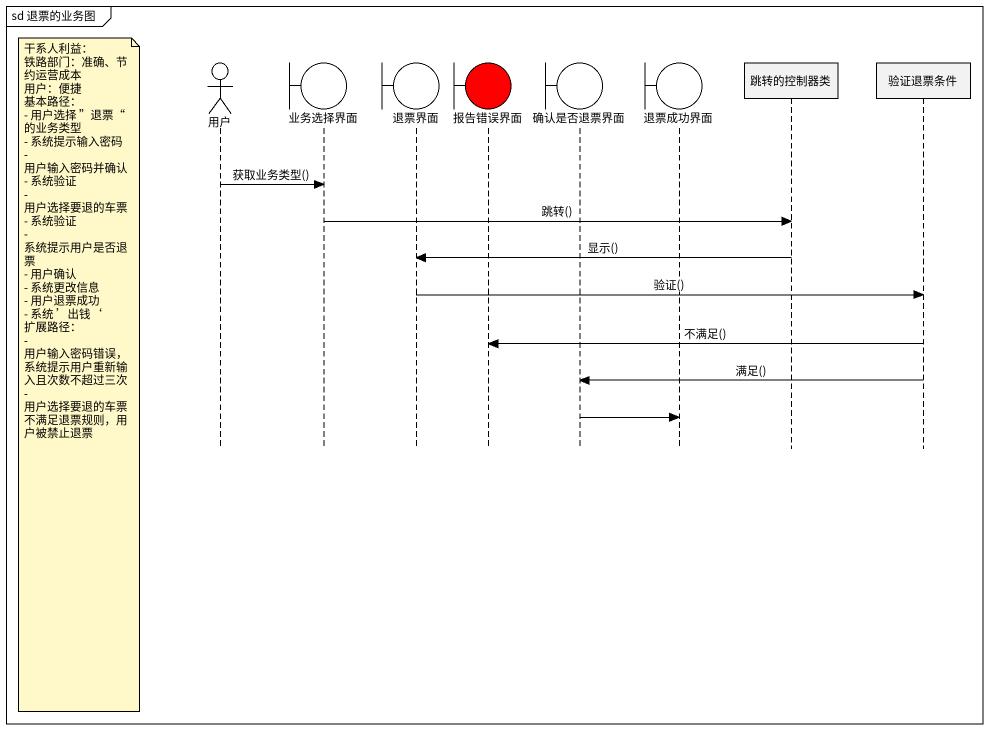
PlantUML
@startuml
mainframe sd 退票的业务图
hide footbox
actor 用户
boundary 业务选择界面
boundary 退票界面
boundary 报告错误界面 #FF0000
boundary 确认是否退票界面
boundary 退票成功界面
participant 跳转的控制器类
participant 验证退票条件

用户 -> 业务选择界面 : 获取业务类型()
业务选择界面 -> 跳转的控制器类 : 跳转()
跳转的控制器类 -> 退票界面 : 显示()
退票界面 -> 验证退票条件 : 验证()
验证退票条件 -> 报告错误界面 : 不满足()
note left of 用户
  干系人利益：
  铁路部门：准确、节约运营成本
  用户：便捷
  基本路径：
  - 用户选择 ”退票“ 的业务类型
  - 系统提示输入密码
  - 用户输入密码并确认
  - 系统验证
  - 用户选择要退的车票
  - 系统验证
  - 系统提示用户是否退票
  - 用户确认
  - 系统更改信息
  - 用户退票成功
  - 系统 ’出钱‘
  扩展路径：
  - 用户输入密码错误，系统提示用户重新输入且次数不超过三次
  - 用户选择要退的车票不满足退票规则，用户被禁止退票
end note
验证退票条件 -> 确认是否退票界面 : 满足()
确认是否退票界面 -> 退票成功界面
@enduml
